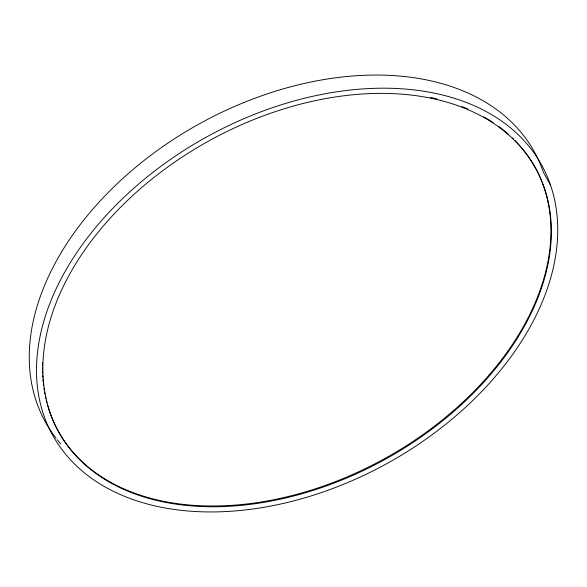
<?xml version="1.0" encoding="UTF-8"?>
<svg xmlns="http://www.w3.org/2000/svg" width="587" height="587" viewBox="0 0 587 587"><rect width="100%" height="100%" fill="white"/><g stroke="black" fill="none" stroke-linecap="round" stroke-linejoin="round"><path stroke-width="0.88" d="M550.584 185.287A279.317 186.534 -28.9 0 0 117.855 203.219A279.317 186.534 -28.9 0 0 222.928 511.688A279.317 186.534 -28.9 0 0 550.584 185.287L543.335 172.16A279.317 186.534 -28.9 0 0 201.348 122.734A279.317 186.534 -28.9 0 0 56.139 438.298M60.755 443.897A279.317 186.534 -28.9 0 1 57.262 439.722M514.865 140.432A272.478 181.97 -28.9 0 1 392.688 454.067A272.478 181.97 -28.9 0 1 49.455 411.282M49.176 410.445A272.478 181.97 -28.9 0 1 48.626 408.765M48.105 407.07A272.478 181.97 -28.9 0 1 47.356 404.509M46.887 402.777A272.478 181.97 -28.9 0 1 46.226 400.165M45.815 398.412A272.478 181.97 -28.9 0 1 45.434 396.643M44.891 393.965A272.478 181.97 -28.9 0 1 44.561 392.175M44.26 390.37A272.478 181.97 -28.9 0 1 43.974 388.557M43.599 385.82A272.478 181.97 -28.9 0 1 43.379 383.986M43.181 382.144A272.478 181.97 -28.9 0 1 42.932 379.371M42.792 377.507A272.478 181.97 -28.9 0 1 42.682 375.651M42.594 373.78A272.478 181.97 -28.9 0 1 42.506 370.969M42.477 369.091A272.478 181.97 -28.9 0 1 42.469 367.213M42.491 365.327A272.478 181.97 -28.9 0 1 42.565 362.502M430.631 97.486A272.478 181.97 -28.9 0 1 437.124 98.932M461.984 106.621A272.478 181.97 -28.9 0 1 467.832 109.006M483.703 116.835A272.478 181.97 -28.9 0 1 493.212 122.661M498.495 126.352A272.478 181.97 -28.9 0 1 508.401 134.313M512.341 137.945A272.478 181.97 -28.9 0 1 513.618 139.178M224.748 506.508A272.478 181.97 -28.9 0 0 544.376 188.097A272.478 181.97 -28.9 0 0 122.243 205.589A272.478 181.97 -28.9 0 0 224.748 506.508"/></g></svg>
